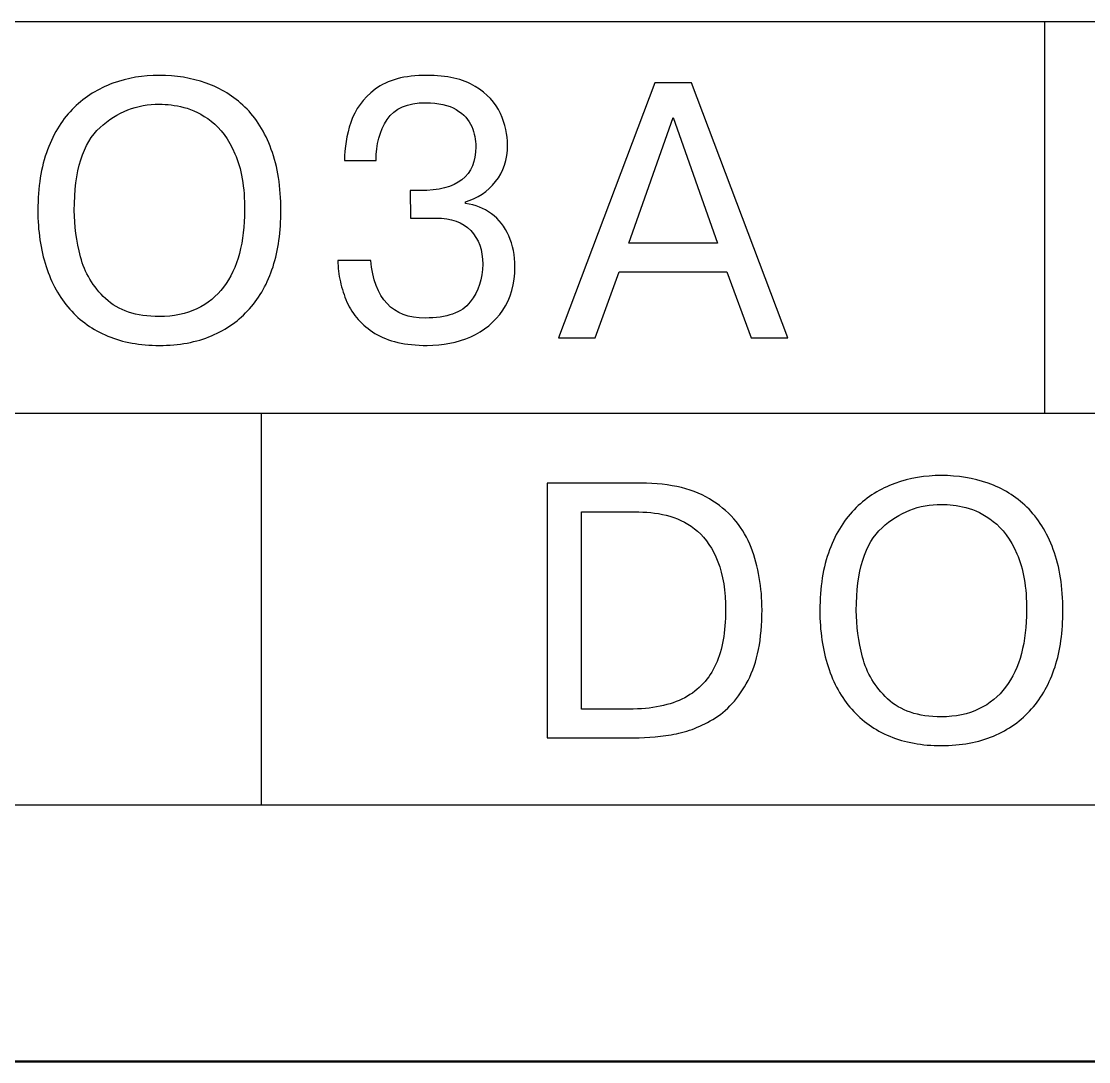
# Model space of a CAD drawing. Header units: millimetres. Extents: x 3520 to 8864, y 403 to 1747.
# Drawn here: x 7360.9 to 7366.07, y 1232.45 to 1237.49 of the extents above; entities that cross this region are included whole.
import ezdxf

# ---------------------------------------------------------------- set-up
doc = ezdxf.new("R2010")
doc.units = ezdxf.units.MM
doc.layers.add('main', color=5, linetype='Continuous', lineweight=50)
doc.layers.add('text', color=250, linetype='Continuous')

msp = doc.modelspace()

# ---------------------------------------------------------------- linework, layer by layer
at = {"layer": 'main', "color": 0, "linetype": 'Continuous'}
msp.add_line((7317.5339, 1232.4495, 1518.358), (7380.534, 1232.4495, 1518.358), dxfattribs=at)
at = {"layer": 'text', "color": 0}
for points, knots in [([(7321.1604, 1233.6922, 1518.358), (7321.1604, 1233.6922, 1518.358), (7376.3604, 1233.6922, 1518.358), (7376.3604, 1233.6922, 1518.358), (7376.3604, 1233.6922, 1518.358), (7376.3604, 1233.6922, 1518.358), (7376.3604, 1237.4922, 1518.358), (7376.3604, 1237.4922, 1518.358), (7376.3604, 1237.4922, 1518.358), (7376.3604, 1237.4922, 1518.358), (7321.1604, 1237.4922, 1518.358), (7321.1604, 1237.4922, 1518.358), (7321.1604, 1237.4922, 1518.358), (7321.1604, 1237.4922, 1518.358), (7321.1604, 1233.6922, 1518.358), (7321.1604, 1233.6922, 1518.358)], [0, 0, 0, 0, 0.25, 0.25, 0.25, 0.25, 0.5, 0.5, 0.5, 0.5, 0.75, 0.75, 0.75, 0.75, 1, 1, 1, 1]), ([(7361.5677, 1235.9214, 1518.358), (7361.4742, 1235.9214, 1518.358), (7361.3907, 1235.9364, 1518.358), (7361.3178, 1235.9667, 1518.358), (7361.3178, 1235.9667, 1518.358), (7361.2449, 1235.9966, 1518.358), (7361.1835, 1236.0402, 1518.358), (7361.1332, 1236.0972, 1518.358), (7361.1332, 1236.0972, 1518.358), (7361.0829, 1236.1539, 1518.358), (7361.0447, 1236.223, 1518.358), (7361.0182, 1236.3047, 1518.358), (7361.0182, 1236.3047, 1518.358), (7360.9918, 1236.3862, 1518.358), (7360.9786, 1236.4767, 1518.358), (7360.9786, 1236.5761, 1518.358), (7360.9786, 1236.5761, 1518.358), (7360.9786, 1236.6884, 1518.358), (7360.9941, 1236.7866, 1518.358), (7361.0256, 1236.8701, 1518.358), (7361.0256, 1236.8701, 1518.358), (7361.0568, 1236.9536, 1518.358), (7361.0997, 1237.0218, 1518.358), (7361.1544, 1237.0747, 1518.358), (7361.1544, 1237.0747, 1518.358), (7361.2087, 1237.1273, 1518.358), (7361.2717, 1237.1667, 1518.358), (7361.3425, 1237.1923, 1518.358), (7361.3425, 1237.1923, 1518.358), (7361.4134, 1237.2178, 1518.358), (7361.4883, 1237.2305, 1518.358), (7361.5677, 1237.2305, 1518.358), (7361.5677, 1237.2305, 1518.358), (7361.6477, 1237.2305, 1518.358), (7361.7229, 1237.2181, 1518.358), (7361.7944, 1237.1932, 1518.358), (7361.7944, 1237.1932, 1518.358), (7361.8655, 1237.1682, 1518.358), (7361.9281, 1237.1294, 1518.358), (7361.9825, 1237.0767, 1518.358), (7361.9825, 1237.0767, 1518.358), (7362.0366, 1237.0241, 1518.358), (7362.0792, 1236.9559, 1518.358), (7362.1104, 1236.8718, 1518.358), (7362.1104, 1236.8718, 1518.358), (7362.1413, 1236.7878, 1518.358), (7362.1568, 1236.689, 1518.358), (7362.1568, 1236.5761, 1518.358), (7362.1568, 1236.5761, 1518.358), (7362.1568, 1236.4732, 1518.358), (7362.1442, 1236.3821, 1518.358), (7362.1186, 1236.303, 1518.358), (7362.1186, 1236.303, 1518.358), (7362.093, 1236.2236, 1518.358), (7362.0551, 1236.1557, 1518.358), (7362.0051, 1236.0992, 1518.358), (7362.0051, 1236.0992, 1518.358), (7361.9552, 1236.0428, 1518.358), (7361.8937, 1235.999, 1518.358), (7361.8205, 1235.9678, 1518.358), (7361.8205, 1235.9678, 1518.358), (7361.7473, 1235.937, 1518.358), (7361.6629, 1235.9214, 1518.358), (7361.5677, 1235.9214, 1518.358)], [0, 0, 0, 0, 0.0625, 0.0625, 0.0625, 0.0625, 0.125, 0.125, 0.125, 0.125, 0.1875, 0.1875, 0.1875, 0.1875, 0.25, 0.25, 0.25, 0.25, 0.3125, 0.3125, 0.3125, 0.3125, 0.375, 0.375, 0.375, 0.375, 0.4375, 0.4375, 0.4375, 0.4375, 0.5, 0.5, 0.5, 0.5, 0.5625, 0.5625, 0.5625, 0.5625, 0.625, 0.625, 0.625, 0.625, 0.6875, 0.6875, 0.6875, 0.6875, 0.75, 0.75, 0.75, 0.75, 0.8125, 0.8125, 0.8125, 0.8125, 0.875, 0.875, 0.875, 0.875, 0.9375, 0.9375, 0.9375, 0.9375, 1, 1, 1, 1]), ([(7362.4332, 1236.3338, 1518.358), (7362.4332, 1236.3338, 1518.358), (7362.5926, 1236.3338, 1518.358), (7362.5926, 1236.3338, 1518.358), (7362.5926, 1236.3338, 1518.358), (7362.6099, 1236.1472, 1518.358), (7362.6975, 1236.054, 1518.358), (7362.8554, 1236.054, 1518.358), (7362.8554, 1236.054, 1518.358), (7362.9609, 1236.054, 1518.358), (7363.0341, 1236.0798, 1518.358), (7363.0744, 1236.1319, 1518.358), (7363.0744, 1236.1319, 1518.358), (7363.115, 1236.1839, 1518.358), (7363.1353, 1236.2451, 1518.358), (7363.1353, 1236.315, 1518.358), (7363.1353, 1236.315, 1518.358), (7363.1353, 1236.3829, 1518.358), (7363.1159, 1236.437, 1518.358), (7363.0771, 1236.4779, 1518.358), (7363.0771, 1236.4779, 1518.358), (7363.0383, 1236.5188, 1518.358), (7362.9824, 1236.539, 1518.358), (7362.9095, 1236.539, 1518.358), (7362.9095, 1236.539, 1518.358), (7362.9095, 1236.539, 1518.358), (7362.8284, 1236.539, 1518.358), (7362.8284, 1236.539, 1518.358), (7362.8284, 1236.539, 1518.358), (7362.8284, 1236.539, 1518.358), (7362.7846, 1236.539, 1518.358), (7362.7846, 1236.539, 1518.358), (7362.7846, 1236.539, 1518.358), (7362.7846, 1236.539, 1518.358), (7362.7828, 1236.6716, 1518.358), (7362.7828, 1236.6716, 1518.358), (7362.7828, 1236.6716, 1518.358), (7362.7828, 1236.6716, 1518.358), (7362.8319, 1236.6716, 1518.358), (7362.8319, 1236.6716, 1518.358), (7362.8319, 1236.6716, 1518.358), (7363.0118, 1236.6716, 1518.358), (7363.1018, 1236.7425, 1518.358), (7363.1018, 1236.8845, 1518.358), (7363.1018, 1236.8845, 1518.358), (7363.1018, 1236.9177, 1518.358), (7363.0953, 1236.9503, 1518.358), (7363.0821, 1236.9824, 1518.358), (7363.0821, 1236.9824, 1518.358), (7363.0688, 1237.0147, 1518.358), (7363.0438, 1237.042, 1518.358), (7363.0068, 1237.0644, 1518.358), (7363.0068, 1237.0644, 1518.358), (7362.9701, 1237.0867, 1518.358), (7362.9207, 1237.0979, 1518.358), (7362.8586, 1237.0979, 1518.358), (7362.8586, 1237.0979, 1518.358), (7362.7701, 1237.0979, 1518.358), (7362.7078, 1237.0709, 1518.358), (7362.672, 1237.0165, 1518.358), (7362.672, 1237.0165, 1518.358), (7362.6361, 1236.9624, 1518.358), (7362.6182, 1236.8959, 1518.358), (7362.6182, 1236.818, 1518.358), (7362.6182, 1236.818, 1518.358), (7362.6182, 1236.818, 1518.358), (7362.465, 1236.818, 1518.358), (7362.465, 1236.818, 1518.358), (7362.465, 1236.818, 1518.358), (7362.465, 1236.8789, 1518.358), (7362.4753, 1236.9403, 1518.358), (7362.4956, 1237.0027, 1518.358), (7362.4956, 1237.0027, 1518.358), (7362.5159, 1237.065, 1518.358), (7362.5555, 1237.1185, 1518.358), (7362.6143, 1237.1635, 1518.358), (7362.6143, 1237.1635, 1518.358), (7362.6734, 1237.2081, 1518.358), (7362.7563, 1237.2305, 1518.358), (7362.8639, 1237.2305, 1518.358), (7362.8639, 1237.2305, 1518.358), (7362.9615, 1237.2305, 1518.358), (7363.0397, 1237.2126, 1518.358), (7363.0982, 1237.177, 1518.358), (7363.0982, 1237.177, 1518.358), (7363.1567, 1237.1414, 1518.358), (7363.1976, 1237.0976, 1518.358), (7363.2208, 1237.0459, 1518.358), (7363.2208, 1237.0459, 1518.358), (7363.2441, 1236.9938, 1518.358), (7363.2558, 1236.9427, 1518.358), (7363.2558, 1236.8921, 1518.358), (7363.2558, 1236.8921, 1518.358), (7363.2558, 1236.8224, 1518.358), (7363.2364, 1236.7636, 1518.358), (7363.1976, 1236.7154, 1518.358), (7363.1976, 1236.7154, 1518.358), (7363.1588, 1236.6672, 1518.358), (7363.1103, 1236.6349, 1518.358), (7363.0524, 1236.6181, 1518.358), (7363.0524, 1236.6181, 1518.358), (7363.0524, 1236.6181, 1518.358), (7363.0524, 1236.6096, 1518.358), (7363.0524, 1236.6096, 1518.358), (7363.0524, 1236.6096, 1518.358), (7363.0994, 1236.6031, 1518.358), (7363.1412, 1236.5867, 1518.358), (7363.1773, 1236.5596, 1518.358), (7363.1773, 1236.5596, 1518.358), (7363.2135, 1236.5326, 1518.358), (7363.2414, 1236.4967, 1518.358), (7363.2614, 1236.4523, 1518.358), (7363.2614, 1236.4523, 1518.358), (7363.2811, 1236.4079, 1518.358), (7363.2911, 1236.3579, 1518.358), (7363.2911, 1236.303, 1518.358), (7363.2911, 1236.303, 1518.358), (7363.2911, 1236.2198, 1518.358), (7363.2717, 1236.1492, 1518.358), (7363.2326, 1236.0919, 1518.358), (7363.2326, 1236.0919, 1518.358), (7363.1935, 1236.0346, 1518.358), (7363.1417, 1235.9916, 1518.358), (7363.0771, 1235.9637, 1518.358), (7363.0771, 1235.9637, 1518.358), (7363.0124, 1235.9355, 1518.358), (7362.9418, 1235.9214, 1518.358), (7362.8657, 1235.9214, 1518.358), (7362.8657, 1235.9214, 1518.358), (7362.7599, 1235.9214, 1518.358), (7362.6758, 1235.9408, 1518.358), (7362.6129, 1235.9799, 1518.358), (7362.6129, 1235.9799, 1518.358), (7362.55, 1236.019, 1518.358), (7362.5047, 1236.0696, 1518.358), (7362.477, 1236.1316, 1518.358), (7362.477, 1236.1316, 1518.358), (7362.4635, 1236.1636, 1518.358), (7362.4526, 1236.1966, 1518.358), (7362.445, 1236.2301, 1518.358), (7362.445, 1236.2301, 1518.358), (7362.4371, 1236.2639, 1518.358), (7362.4332, 1236.2983, 1518.358), (7362.4332, 1236.3338, 1518.358)], [0, 0, 0, 0, 0.027778, 0.027778, 0.027778, 0.027778, 0.055556, 0.055556, 0.055556, 0.055556, 0.083333, 0.083333, 0.083333, 0.083333, 0.111111, 0.111111, 0.111111, 0.111111, 0.138889, 0.138889, 0.138889, 0.138889, 0.166667, 0.166667, 0.166667, 0.166667, 0.194444, 0.194444, 0.194444, 0.194444, 0.222222, 0.222222, 0.222222, 0.222222, 0.25, 0.25, 0.25, 0.25, 0.277778, 0.277778, 0.277778, 0.277778, 0.305556, 0.305556, 0.305556, 0.305556, 0.333333, 0.333333, 0.333333, 0.333333, 0.361111, 0.361111, 0.361111, 0.361111, 0.388889, 0.388889, 0.388889, 0.388889, 0.416667, 0.416667, 0.416667, 0.416667, 0.444444, 0.444444, 0.444444, 0.444444, 0.472222, 0.472222, 0.472222, 0.472222, 0.5, 0.5, 0.5, 0.5, 0.527778, 0.527778, 0.527778, 0.527778, 0.555556, 0.555556, 0.555556, 0.555556, 0.583333, 0.583333, 0.583333, 0.583333, 0.611111, 0.611111, 0.611111, 0.611111, 0.638889, 0.638889, 0.638889, 0.638889, 0.666667, 0.666667, 0.666667, 0.666667, 0.694444, 0.694444, 0.694444, 0.694444, 0.722222, 0.722222, 0.722222, 0.722222, 0.75, 0.75, 0.75, 0.75, 0.777778, 0.777778, 0.777778, 0.777778, 0.805556, 0.805556, 0.805556, 0.805556, 0.833333, 0.833333, 0.833333, 0.833333, 0.861111, 0.861111, 0.861111, 0.861111, 0.888889, 0.888889, 0.888889, 0.888889, 0.916667, 0.916667, 0.916667, 0.916667, 0.944444, 0.944444, 0.944444, 0.944444, 0.972222, 0.972222, 0.972222, 0.972222, 1, 1, 1, 1]), ([(7363.7971, 1236.278, 1518.358), (7363.7971, 1236.278, 1518.358), (7363.681, 1235.9584, 1518.358), (7363.681, 1235.9584, 1518.358), (7363.681, 1235.9584, 1518.358), (7363.681, 1235.9584, 1518.358), (7363.5029, 1235.9584, 1518.358), (7363.5029, 1235.9584, 1518.358), (7363.5029, 1235.9584, 1518.358), (7363.5029, 1235.9584, 1518.358), (7363.9703, 1237.1934, 1518.358), (7363.9703, 1237.1934, 1518.358), (7363.9703, 1237.1934, 1518.358), (7363.9703, 1237.1934, 1518.358), (7364.147, 1237.1934, 1518.358), (7364.147, 1237.1934, 1518.358), (7364.147, 1237.1934, 1518.358), (7364.147, 1237.1934, 1518.358), (7364.6138, 1235.9584, 1518.358), (7364.6138, 1235.9584, 1518.358), (7364.6138, 1235.9584, 1518.358), (7364.6138, 1235.9584, 1518.358), (7364.436, 1235.9584, 1518.358), (7364.436, 1235.9584, 1518.358), (7364.436, 1235.9584, 1518.358), (7364.436, 1235.9584, 1518.358), (7364.319, 1236.278, 1518.358), (7364.319, 1236.278, 1518.358), (7364.319, 1236.278, 1518.358), (7364.319, 1236.278, 1518.358), (7363.7971, 1236.278, 1518.358), (7363.7971, 1236.278, 1518.358)], [0, 0, 0, 0, 0.125, 0.125, 0.125, 0.125, 0.25, 0.25, 0.25, 0.25, 0.375, 0.375, 0.375, 0.375, 0.5, 0.5, 0.5, 0.5, 0.625, 0.625, 0.625, 0.625, 0.75, 0.75, 0.75, 0.75, 0.875, 0.875, 0.875, 0.875, 1, 1, 1, 1]), ([(7361.5677, 1236.061, 1518.358), (7361.6365, 1236.061, 1518.358), (7361.6973, 1236.0737, 1518.358), (7361.75, 1236.0989, 1518.358), (7361.75, 1236.0989, 1518.358), (7361.8023, 1236.1242, 1518.358), (7361.8455, 1236.1592, 1518.358), (7361.8793, 1236.2045, 1518.358), (7361.8793, 1236.2045, 1518.358), (7361.9134, 1236.2495, 1518.358), (7361.9387, 1236.3039, 1518.358), (7361.9558, 1236.3676, 1518.358), (7361.9558, 1236.3676, 1518.358), (7361.9725, 1236.4312, 1518.358), (7361.981, 1236.5008, 1518.358), (7361.981, 1236.5761, 1518.358), (7361.981, 1236.5761, 1518.358), (7361.981, 1236.6884, 1518.358), (7361.9655, 1236.7801, 1518.358), (7361.934, 1236.8507, 1518.358), (7361.934, 1236.8507, 1518.358), (7361.9028, 1236.9212, 1518.358), (7361.8646, 1236.9738, 1518.358), (7361.8191, 1237.0082, 1518.358), (7361.8191, 1237.0082, 1518.358), (7361.7738, 1237.0426, 1518.358), (7361.7297, 1237.065, 1518.358), (7361.6865, 1237.0753, 1518.358), (7361.6865, 1237.0753, 1518.358), (7361.6435, 1237.0856, 1518.358), (7361.6039, 1237.0908, 1518.358), (7361.5677, 1237.0908, 1518.358), (7361.5677, 1237.0908, 1518.358), (7361.4592, 1237.0908, 1518.358), (7361.3634, 1237.0532, 1518.358), (7361.2802, 1236.9777, 1518.358), (7361.2802, 1236.9777, 1518.358), (7361.197, 1236.9021, 1518.358), (7361.1552, 1236.7683, 1518.358), (7361.1552, 1236.5761, 1518.358), (7361.1552, 1236.5761, 1518.358), (7361.1552, 1236.5026, 1518.358), (7361.1652, 1236.4273, 1518.358), (7361.1855, 1236.3503, 1518.358), (7361.1855, 1236.3503, 1518.358), (7361.2055, 1236.2733, 1518.358), (7361.2461, 1236.206, 1518.358), (7361.3072, 1236.148, 1518.358), (7361.3072, 1236.148, 1518.358), (7361.3684, 1236.0901, 1518.358), (7361.4551, 1236.061, 1518.358), (7361.5677, 1236.061, 1518.358)], [0, 0, 0, 0, 0.076923, 0.076923, 0.076923, 0.076923, 0.153846, 0.153846, 0.153846, 0.153846, 0.230769, 0.230769, 0.230769, 0.230769, 0.307692, 0.307692, 0.307692, 0.307692, 0.384615, 0.384615, 0.384615, 0.384615, 0.461538, 0.461538, 0.461538, 0.461538, 0.538462, 0.538462, 0.538462, 0.538462, 0.615385, 0.615385, 0.615385, 0.615385, 0.692308, 0.692308, 0.692308, 0.692308, 0.769231, 0.769231, 0.769231, 0.769231, 0.846154, 0.846154, 0.846154, 0.846154, 0.923077, 0.923077, 0.923077, 0.923077, 1, 1, 1, 1]), ([(7363.843, 1236.4176, 1518.358), (7363.843, 1236.4176, 1518.358), (7364.2734, 1236.4176, 1518.358), (7364.2734, 1236.4176, 1518.358), (7364.2734, 1236.4176, 1518.358), (7364.2734, 1236.4176, 1518.358), (7364.0582, 1237.0256, 1518.358), (7364.0582, 1237.0256, 1518.358), (7364.0582, 1237.0256, 1518.358), (7364.0582, 1237.0256, 1518.358), (7363.843, 1236.4176, 1518.358), (7363.843, 1236.4176, 1518.358)], [0, 0, 0, 0, 0.333333, 0.333333, 0.333333, 0.333333, 0.666667, 0.666667, 0.666667, 0.666667, 1, 1, 1, 1]), ([(7363.4479, 1235.2536, 1518.358), (7363.4479, 1235.2536, 1518.358), (7363.9018, 1235.2536, 1518.358), (7363.9018, 1235.2536, 1518.358), (7363.9018, 1235.2536, 1518.358), (7364.047, 1235.2536, 1518.358), (7364.1638, 1235.2248, 1518.358), (7364.2514, 1235.1672, 1518.358), (7364.2514, 1235.1672, 1518.358), (7364.3393, 1235.1093, 1518.358), (7364.401, 1235.034, 1518.358), (7364.4363, 1234.9414, 1518.358), (7364.4363, 1234.9414, 1518.358), (7364.4716, 1234.8488, 1518.358), (7364.4892, 1234.748, 1518.358), (7364.4892, 1234.6395, 1518.358), (7364.4892, 1234.6395, 1518.358), (7364.4892, 1234.4978, 1518.358), (7364.4666, 1234.3838, 1518.358), (7364.4213, 1234.2973, 1518.358), (7364.4213, 1234.2973, 1518.358), (7364.3757, 1234.2109, 1518.358), (7364.319, 1234.1477, 1518.358), (7364.2505, 1234.1083, 1518.358), (7364.2505, 1234.1083, 1518.358), (7364.2167, 1234.0886, 1518.358), (7364.1832, 1234.0727, 1518.358), (7364.1499, 1234.0604, 1518.358), (7364.1499, 1234.0604, 1518.358), (7364.1164, 1234.048, 1518.358), (7364.0826, 1234.0392, 1518.358), (7364.0482, 1234.0342, 1518.358), (7364.0482, 1234.0342, 1518.358), (7363.9809, 1234.0239, 1518.358), (7363.9115, 1234.0186, 1518.358), (7363.8398, 1234.0186, 1518.358), (7363.8398, 1234.0186, 1518.358), (7363.8398, 1234.0186, 1518.358), (7363.4479, 1234.0186, 1518.358), (7363.4479, 1234.0186, 1518.358), (7363.4479, 1234.0186, 1518.358), (7363.4479, 1234.0186, 1518.358), (7363.4479, 1235.2536, 1518.358), (7363.4479, 1235.2536, 1518.358)], [0, 0, 0, 0, 0.090909, 0.090909, 0.090909, 0.090909, 0.181818, 0.181818, 0.181818, 0.181818, 0.272727, 0.272727, 0.272727, 0.272727, 0.363636, 0.363636, 0.363636, 0.363636, 0.454545, 0.454545, 0.454545, 0.454545, 0.545455, 0.545455, 0.545455, 0.545455, 0.636364, 0.636364, 0.636364, 0.636364, 0.727273, 0.727273, 0.727273, 0.727273, 0.818182, 0.818182, 0.818182, 0.818182, 0.909091, 0.909091, 0.909091, 0.909091, 1, 1, 1, 1]), ([(7365.3586, 1233.9816, 1518.358), (7365.2651, 1233.9816, 1518.358), (7365.1816, 1233.9966, 1518.358), (7365.1087, 1234.0269, 1518.358), (7365.1087, 1234.0269, 1518.358), (7365.0358, 1234.0568, 1518.358), (7364.9744, 1234.1004, 1518.358), (7364.9241, 1234.1574, 1518.358), (7364.9241, 1234.1574, 1518.358), (7364.8738, 1234.2141, 1518.358), (7364.8356, 1234.2832, 1518.358), (7364.8091, 1234.3649, 1518.358), (7364.8091, 1234.3649, 1518.358), (7364.7827, 1234.4464, 1518.358), (7364.7695, 1234.5369, 1518.358), (7364.7695, 1234.6363, 1518.358), (7364.7695, 1234.6363, 1518.358), (7364.7695, 1234.7486, 1518.358), (7364.785, 1234.8468, 1518.358), (7364.8165, 1234.9303, 1518.358), (7364.8165, 1234.9303, 1518.358), (7364.8477, 1235.0138, 1518.358), (7364.8906, 1235.082, 1518.358), (7364.9453, 1235.1349, 1518.358), (7364.9453, 1235.1349, 1518.358), (7364.9996, 1235.1875, 1518.358), (7365.0626, 1235.2269, 1518.358), (7365.1334, 1235.2525, 1518.358), (7365.1334, 1235.2525, 1518.358), (7365.2043, 1235.278, 1518.358), (7365.2792, 1235.2907, 1518.358), (7365.3586, 1235.2907, 1518.358), (7365.3586, 1235.2907, 1518.358), (7365.4386, 1235.2907, 1518.358), (7365.5138, 1235.2783, 1518.358), (7365.5853, 1235.2534, 1518.358), (7365.5853, 1235.2534, 1518.358), (7365.6564, 1235.2284, 1518.358), (7365.719, 1235.1896, 1518.358), (7365.7734, 1235.1369, 1518.358), (7365.7734, 1235.1369, 1518.358), (7365.8275, 1235.0843, 1518.358), (7365.8701, 1235.0161, 1518.358), (7365.9013, 1234.932, 1518.358), (7365.9013, 1234.932, 1518.358), (7365.9322, 1234.848, 1518.358), (7365.9477, 1234.7492, 1518.358), (7365.9477, 1234.6363, 1518.358), (7365.9477, 1234.6363, 1518.358), (7365.9477, 1234.5334, 1518.358), (7365.9351, 1234.4423, 1518.358), (7365.9095, 1234.3632, 1518.358), (7365.9095, 1234.3632, 1518.358), (7365.8839, 1234.2838, 1518.358), (7365.846, 1234.2159, 1518.358), (7365.796, 1234.1594, 1518.358), (7365.796, 1234.1594, 1518.358), (7365.7461, 1234.103, 1518.358), (7365.6846, 1234.0592, 1518.358), (7365.6114, 1234.028, 1518.358), (7365.6114, 1234.028, 1518.358), (7365.5382, 1233.9972, 1518.358), (7365.4538, 1233.9816, 1518.358), (7365.3586, 1233.9816, 1518.358)], [0, 0, 0, 0, 0.0625, 0.0625, 0.0625, 0.0625, 0.125, 0.125, 0.125, 0.125, 0.1875, 0.1875, 0.1875, 0.1875, 0.25, 0.25, 0.25, 0.25, 0.3125, 0.3125, 0.3125, 0.3125, 0.375, 0.375, 0.375, 0.375, 0.4375, 0.4375, 0.4375, 0.4375, 0.5, 0.5, 0.5, 0.5, 0.5625, 0.5625, 0.5625, 0.5625, 0.625, 0.625, 0.625, 0.625, 0.6875, 0.6875, 0.6875, 0.6875, 0.75, 0.75, 0.75, 0.75, 0.8125, 0.8125, 0.8125, 0.8125, 0.875, 0.875, 0.875, 0.875, 0.9375, 0.9375, 0.9375, 0.9375, 1, 1, 1, 1]), ([(7365.3586, 1234.1212, 1518.358), (7365.4274, 1234.1212, 1518.358), (7365.4882, 1234.1339, 1518.358), (7365.5409, 1234.1591, 1518.358), (7365.5409, 1234.1591, 1518.358), (7365.5932, 1234.1844, 1518.358), (7365.6364, 1234.2194, 1518.358), (7365.6702, 1234.2647, 1518.358), (7365.6702, 1234.2647, 1518.358), (7365.7043, 1234.3097, 1518.358), (7365.7296, 1234.3641, 1518.358), (7365.7467, 1234.4278, 1518.358), (7365.7467, 1234.4278, 1518.358), (7365.7634, 1234.4914, 1518.358), (7365.7719, 1234.561, 1518.358), (7365.7719, 1234.6363, 1518.358), (7365.7719, 1234.6363, 1518.358), (7365.7719, 1234.7486, 1518.358), (7365.7564, 1234.8403, 1518.358), (7365.7249, 1234.9109, 1518.358), (7365.7249, 1234.9109, 1518.358), (7365.6937, 1234.9814, 1518.358), (7365.6555, 1235.034, 1518.358), (7365.61, 1235.0684, 1518.358), (7365.61, 1235.0684, 1518.358), (7365.5647, 1235.1028, 1518.358), (7365.5206, 1235.1252, 1518.358), (7365.4774, 1235.1355, 1518.358), (7365.4774, 1235.1355, 1518.358), (7365.4344, 1235.1458, 1518.358), (7365.3948, 1235.151, 1518.358), (7365.3586, 1235.151, 1518.358), (7365.3586, 1235.151, 1518.358), (7365.2501, 1235.151, 1518.358), (7365.1543, 1235.1134, 1518.358), (7365.0711, 1235.0379, 1518.358), (7365.0711, 1235.0379, 1518.358), (7364.9879, 1234.9623, 1518.358), (7364.9461, 1234.8285, 1518.358), (7364.9461, 1234.6363, 1518.358), (7364.9461, 1234.6363, 1518.358), (7364.9461, 1234.5628, 1518.358), (7364.9561, 1234.4875, 1518.358), (7364.9764, 1234.4105, 1518.358), (7364.9764, 1234.4105, 1518.358), (7364.9964, 1234.3335, 1518.358), (7365.037, 1234.2662, 1518.358), (7365.0981, 1234.2082, 1518.358), (7365.0981, 1234.2082, 1518.358), (7365.1593, 1234.1503, 1518.358), (7365.246, 1234.1212, 1518.358), (7365.3586, 1234.1212, 1518.358)], [0, 0, 0, 0, 0.076923, 0.076923, 0.076923, 0.076923, 0.153846, 0.153846, 0.153846, 0.153846, 0.230769, 0.230769, 0.230769, 0.230769, 0.307692, 0.307692, 0.307692, 0.307692, 0.384615, 0.384615, 0.384615, 0.384615, 0.461538, 0.461538, 0.461538, 0.461538, 0.538462, 0.538462, 0.538462, 0.538462, 0.615385, 0.615385, 0.615385, 0.615385, 0.692308, 0.692308, 0.692308, 0.692308, 0.769231, 0.769231, 0.769231, 0.769231, 0.846154, 0.846154, 0.846154, 0.846154, 0.923077, 0.923077, 0.923077, 0.923077, 1, 1, 1, 1]), ([(7363.614, 1235.114, 1518.358), (7363.614, 1235.114, 1518.358), (7363.614, 1234.1583, 1518.358), (7363.614, 1234.1583, 1518.358), (7363.614, 1234.1583, 1518.358), (7363.614, 1234.1583, 1518.358), (7363.8448, 1234.1583, 1518.358), (7363.8448, 1234.1583, 1518.358), (7363.8448, 1234.1583, 1518.358), (7363.955, 1234.1583, 1518.358), (7364.045, 1234.1768, 1518.358), (7364.1144, 1234.2138, 1518.358), (7364.1144, 1234.2138, 1518.358), (7364.1837, 1234.2509, 1518.358), (7364.2343, 1234.3047, 1518.358), (7364.2655, 1234.3758, 1518.358), (7364.2655, 1234.3758, 1518.358), (7364.2969, 1234.4467, 1518.358), (7364.3125, 1234.5334, 1518.358), (7364.3125, 1234.6363, 1518.358), (7364.3125, 1234.6363, 1518.358), (7364.3125, 1234.7309, 1518.358), (7364.3002, 1234.8097, 1518.358), (7364.2752, 1234.8729, 1518.358), (7364.2752, 1234.8729, 1518.358), (7364.2502, 1234.9361, 1518.358), (7364.2173, 1234.9852, 1518.358), (7364.177, 1235.0202, 1518.358), (7364.177, 1235.0202, 1518.358), (7364.1364, 1235.0552, 1518.358), (7364.0917, 1235.0796, 1518.358), (7364.0429, 1235.0934, 1518.358), (7364.0429, 1235.0934, 1518.358), (7363.9941, 1235.1072, 1518.358), (7363.9439, 1235.114, 1518.358), (7363.8921, 1235.114, 1518.358), (7363.8921, 1235.114, 1518.358), (7363.8921, 1235.114, 1518.358), (7363.614, 1235.114, 1518.358), (7363.614, 1235.114, 1518.358)], [0, 0, 0, 0, 0.1, 0.1, 0.1, 0.1, 0.2, 0.2, 0.2, 0.2, 0.3, 0.3, 0.3, 0.3, 0.4, 0.4, 0.4, 0.4, 0.5, 0.5, 0.5, 0.5, 0.6, 0.6, 0.6, 0.6, 0.7, 0.7, 0.7, 0.7, 0.8, 0.8, 0.8, 0.8, 0.9, 0.9, 0.9, 0.9, 1, 1, 1, 1])]:
    msp.add_open_spline(points, degree=3, knots=knots, dxfattribs=at)
for points in [[(7365.8604, 1235.5922, 1518.358), (7365.8604, 1235.5922, 1518.358), (7365.8604, 1237.4922, 1518.358), (7365.8604, 1237.4922, 1518.358)], [(7321.1604, 1235.5922, 1518.358), (7321.1604, 1235.5922, 1518.358), (7376.3604, 1235.5922, 1518.358), (7376.3604, 1235.5922, 1518.358)], [(7362.0604, 1235.5922, 1518.358), (7362.0604, 1235.5922, 1518.358), (7362.0604, 1233.6922, 1518.358), (7362.0604, 1233.6922, 1518.358)]]:
    msp.add_open_spline(points, degree=3, dxfattribs=at)

doc.saveas('drawing.dxf')
